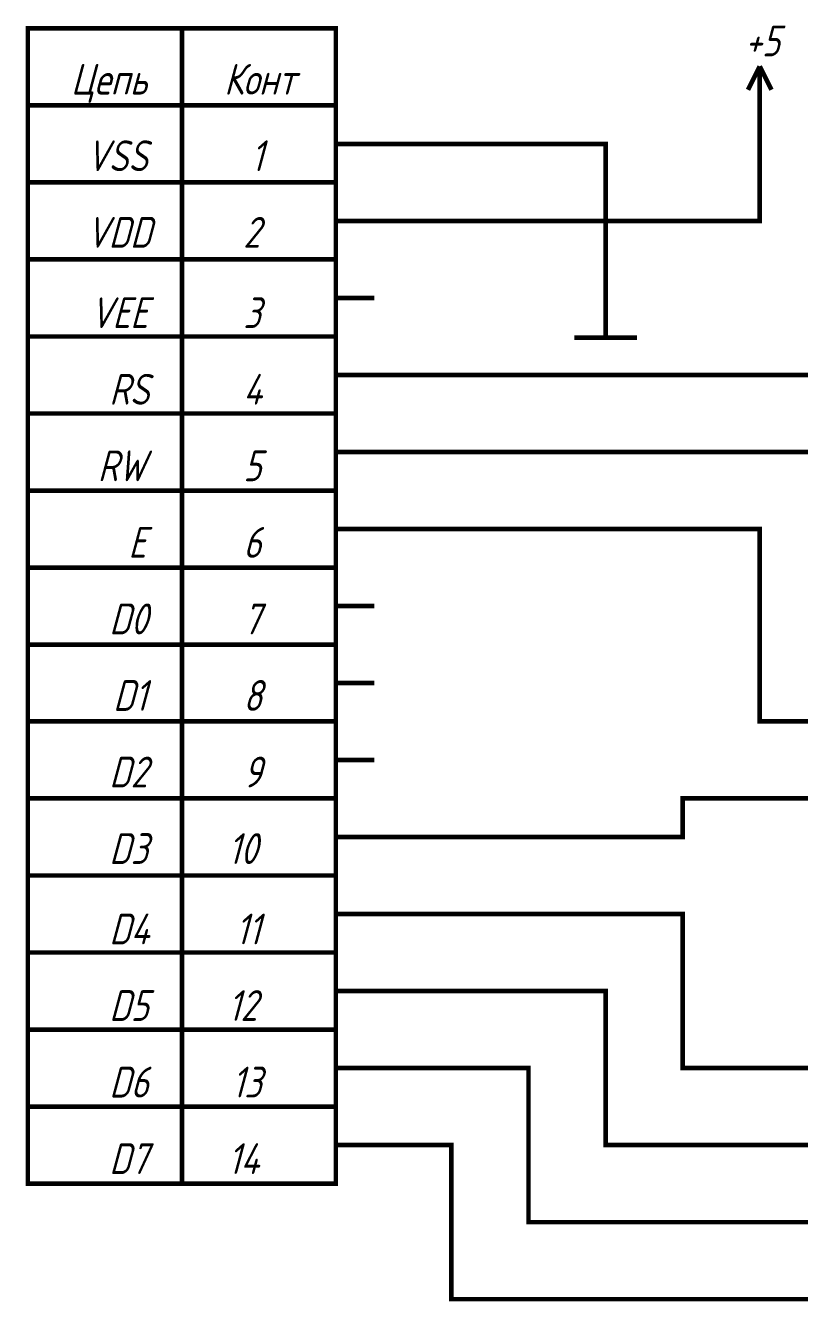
# Model space of a CAD drawing. Extents: x 260 to 1101, y 70 to 664.
# Drawn here: x 391.5 to 441.7, y 529.1 to 612 of the extents above; entities that cross this region are included whole.
import ezdxf

# ---------------------------------------------------------------- set-up
doc = ezdxf.new("R2010")
doc.units = 0
doc.header["$MEASUREMENT"] = 0
doc.layers.add('Sheet', color=255, linetype='CONTINUOUS')
doc.styles.add('GOST type A0', font='', dxfattribs={"oblique": 15, "height": 3.5})
doc.styles.get('GOST type A0').set_extended_font_data('GOST type A')

msp = doc.modelspace()

# ---------------------------------------------------------------- linework, layer by layer
at = {"layer": 'Sheet', "const_width": 0.3}
msp.add_lwpolyline([(391.673, 611.797), (411.657, 611.797), (411.657, 536.785), (391.673, 536.785), (391.673, 611.797)], close=True, dxfattribs=at)
for points in [[(401.673, 611.797), (401.673, 536.785)], [(439.158, 609.327), (438.397, 607.804)], [(439.158, 609.327), (439.918, 607.804)], [(439.158, 606.795), (439.158, 609.327)], [(411.657, 606.795), (391.673, 606.795)], [(414.157, 599.292), (439.158, 599.292), (439.158, 606.795)], [(411.657, 604.294), (414.157, 604.294)], [(414.157, 604.294), (429.157, 604.294), (429.157, 596.791)], [(411.657, 601.793), (391.673, 601.793)], [(411.657, 599.292), (414.157, 599.292)], [(411.657, 596.791), (391.673, 596.791)], [(429.157, 596.791), (429.157, 591.712)], [(411.657, 594.29), (414.157, 594.29)], [(411.657, 591.789), (391.673, 591.789)], [(427.123, 591.712), (431.192, 591.712)], [(411.657, 589.289), (414.157, 589.289)], [(414.157, 589.289), (449.158, 589.289), (449.158, 576.784), (476.642, 576.784)], [(411.657, 586.788), (391.673, 586.788)], [(411.657, 584.287), (414.157, 584.287)], [(414.157, 584.287), (444.158, 584.287), (444.158, 571.782), (476.642, 571.782)], [(411.657, 581.786), (391.673, 581.786)], [(411.657, 579.285), (414.157, 579.285)], [(414.157, 579.285), (439.158, 579.285), (439.158, 566.796), (476.642, 566.796)], [(411.657, 576.784), (391.673, 576.784)], [(411.657, 574.283), (414.157, 574.283)], [(411.657, 571.782), (391.673, 571.782)], [(509.127, 571.782), (524.127, 571.782), (524.127, 529.283), (419.157, 529.283), (419.157, 539.286), (414.157, 539.286)], [(411.657, 569.297), (414.157, 569.297)], [(411.657, 566.796), (391.673, 566.796)], [(414.157, 544.288), (424.157, 544.288), (424.157, 534.284), (521.627, 534.284), (521.627, 566.796), (509.127, 566.796)], [(411.657, 564.295), (414.157, 564.295)], [(411.657, 561.794), (391.673, 561.794)], [(414.157, 559.293), (434.158, 559.293), (434.158, 561.794), (476.642, 561.794)], [(414.157, 549.29), (429.157, 549.29), (429.157, 539.286), (519.127, 539.286), (519.127, 561.794), (509.127, 561.794)], [(411.657, 559.293), (414.157, 559.293)], [(411.657, 556.792), (391.673, 556.792)], [(414.157, 554.292), (434.158, 554.292), (434.158, 544.288), (514.127, 544.288), (514.127, 556.792), (509.127, 556.792)], [(411.657, 554.292), (414.157, 554.292)], [(411.657, 551.791), (391.673, 551.791)], [(411.657, 549.29), (414.157, 549.29)], [(411.657, 546.789), (391.673, 546.789)], [(411.657, 544.288), (414.157, 544.288)], [(411.657, 541.787), (391.673, 541.787)], [(411.657, 539.286), (414.157, 539.286)]]:
    msp.add_lwpolyline(points, dxfattribs=at)

# ---------------------------------------------------------------- texts
at = {"layer": 'Sheet', "style": 'GOST type A0', "oblique": 15}
for s, p in [('+5', (438.195, 609.979)), ('Цепь', (394.468, 607.494)), ('Конт', (404.406, 607.494)), ('VSS', (395.462, 602.523)), ('1', (406.145, 602.523)), ('VDD', (395.462, 597.552)), ('2', (405.648, 597.552)), ('VEE', (395.71, 592.333)), ('3', (405.648, 592.333)), ('RS', (396.952, 587.362)), ('4', (405.648, 587.362)), ('RW', (396.207, 582.392)), ('5', (405.648, 582.392)), ('E', (398.195, 577.421)), ('6', (405.648, 577.421)), ('D0', (396.952, 572.45)), ('7', (405.648, 572.45)), ('D1', (397.201, 567.48)), ('8', (405.648, 567.48)), ('D2', (396.952, 562.509)), ('9', (405.648, 562.509)), ('D3', (396.952, 557.538)), ('10', (404.654, 557.538)), ('D4', (396.952, 552.319)), ('11', (405.151, 552.319)), ('D5', (396.952, 547.348)), ('12', (404.654, 547.348)), ('D6', (396.952, 542.377)), ('13', (404.903, 542.377)), ('D7', (396.952, 537.407)), ('14', (404.654, 537.407))]:
    msp.add_text(s, height=2, dxfattribs=at).set_placement(p)

doc.saveas('drawing.dxf')
